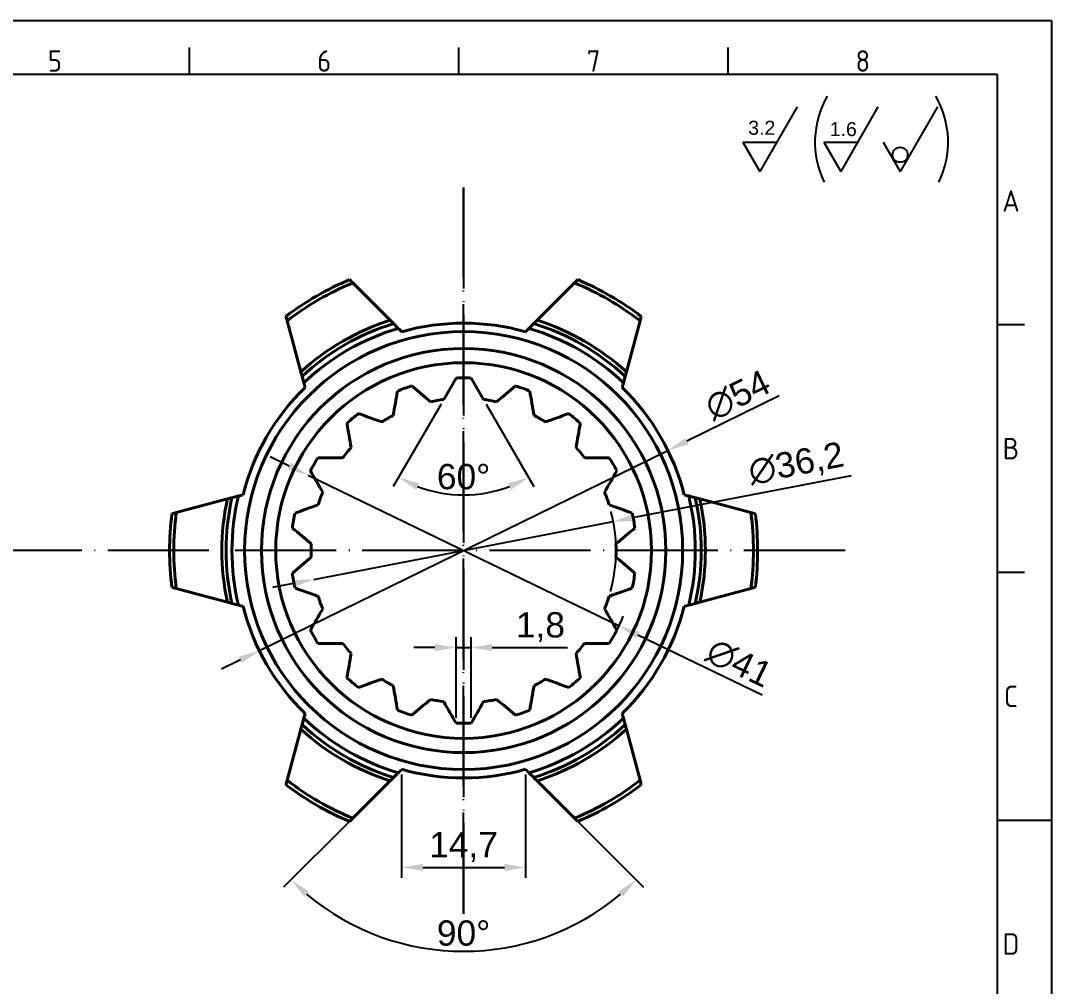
# Model space of a CAD drawing. Header units: millimetres. Extents: x 2521 to 2789, y 1164 to 1354.
# Drawn here: x 2666.8 to 2789.1, y 1239.5 to 1354.2 of the extents above; entities that cross this region are included whole.
import ezdxf
from ezdxf.enums import TextEntityAlignment as Align

# ---------------------------------------------------------------- set-up
doc = ezdxf.new("R2010")
doc.units = ezdxf.units.MM
doc.linetypes.add('ACAD_ISO04W100', pattern=[30, 24, -3, 0, -3])
doc.linetypes.add('ACAD_ISO05W100', pattern=[33, 24, -3, 0, -3, 0, -3])
for name, color, linetype, lineweight in [('AM_0', 7, 'Continuous', 40), ('AM_4', 1, 'ACAD_ISO04W100', 25), ('AM_5', 3, 'Continuous', 25), ('AM_BOR', 2, 'ACAD_ISO05W100', 35)]:
    doc.layers.add(name, color=color, linetype=linetype, lineweight=lineweight)
doc.styles.add('ACISOTS', font='isocp.shx', dxfattribs={"height": 1})
doc.styles.get("Standard").update_dxf_attribs({"font": 'arial.ttf'})
doc.dimstyles.new('ISO-25', dxfattribs={"dimtxt": 3, "dimasz": 2.5, "dimexe": 1.25, "dimexo": 0.625, "dimtad": 1, "dimtxsty": 'Standard', "dimcen": 2.5, "dimadec": 0, "dimazin": 0, "dimtfac": 1, "dimtmove": 0, "dimatfit": 3, "dimfxl": 1, "dimarcsym": 0})

# ---------------------------------------------------------------- blocks, each defined once
blk = doc.blocks.new('A3 ZTL')
for p, q in [((401.17, 280.82), (19.57, 280.82)), ((401.17, 9.78), (401.17, 280.82))]:
    blk.add_line(p, q)
at = {"layer": 'AM_BOR', "color": 135, "linetype": 'Continuous', "lineweight": 25}
for p, q in [((0, 290.61), (410.96, 290.61)), ((410.96, 290.61), (410.96, 0))]:
    blk.add_line(p, q, dxfattribs=at)
at = {"layer": 'AM_BOR', "color": 135, "lineweight": 25}
for p, q in [((254.4, 280.82), (254.4, 285.71)), ((303.33, 280.82), (303.33, 285.71)), ((352.25, 280.82), (352.25, 285.71)), ((406.07, 235.32), (401.17, 235.32)), ((406.07, 190.31), (401.17, 190.31)), ((401.17, 145.3), (410.96, 145.3))]:
    blk.add_line(p, q, dxfattribs=at)
at = {"layer": 'AM_BOR', "color": 135, "lineweight": 25, "style": 'ACISOTS'}
for s, p in [('5', (229.94, 283.27)), ('6', (278.86, 283.27)), ('7', (327.79, 283.27)), ('8', (376.71, 283.27)), ('A', (403.62, 257.83)), ('B', (403.62, 212.82)), ('C', (403.62, 167.81)), ('D', (403.62, 122.8))]:
    blk.add_text(s, height=3.91, dxfattribs=at).set_placement(p, align=Align.MIDDLE)
blk = doc.blocks.new('*D15')
at = {"layer": 'AM_5', "color": 0, "lineweight": -2, "transparency": 16777216}
for p, q in [((2718.43, 1271.38), (2718.43, 1280.97)), ((2720.23, 1271.38), (2720.23, 1280.97)), ((2715.93, 1279.72), (2713.43, 1279.72)), ((2718.43, 1279.72), (2720.23, 1279.72)), ((2722.73, 1279.72), (2731.67, 1279.72))]:
    blk.add_line(p, q, dxfattribs=at)
at = {"layer": 'AM_5', "color": 0, "transparency": 16777216}
for points in [[(2715.93, 1280.13), (2715.93, 1279.3), (2718.43, 1279.72)], [(2722.73, 1280.13), (2722.73, 1279.3), (2720.23, 1279.72)]]:
    blk.add_solid(points, dxfattribs=at)
at = {"layer": 'Defpoints', "color": 0, "transparency": 16777216}
for p in [(2720.23, 1279.72), (2718.43, 1270.76), (2720.23, 1270.76)]:
    blk.add_point(p, dxfattribs=at)
at = {"layer": 'AM_5', "color": 0, "transparency": 16777216, "insert": (2728.45, 1282.14), "char_height": 3, "attachment_point": 5}
blk.add_mtext('1,8', dxfattribs=at)
blk = doc.blocks.new('*D16')
at = {"layer": 'AM_5', "color": 0, "lineweight": -2, "transparency": 16777216}
for p, q in [((2711.98, 1264.63), (2711.98, 1252.36)), ((2726.68, 1264.63), (2726.68, 1252.36)), ((2714.48, 1253.61), (2724.18, 1253.61))]:
    blk.add_line(p, q, dxfattribs=at)
at = {"layer": 'AM_5', "color": 0, "transparency": 16777216}
for points in [[(2714.48, 1254.03), (2714.48, 1253.19), (2711.98, 1253.61)], [(2724.18, 1254.03), (2724.18, 1253.19), (2726.68, 1253.61)]]:
    blk.add_solid(points, dxfattribs=at)
at = {"layer": 'Defpoints', "color": 0, "transparency": 16777216}
for p in [(2711.98, 1265.26), (2726.68, 1265.26), (2726.68, 1253.61)]:
    blk.add_point(p, dxfattribs=at)
at = {"layer": 'AM_5', "color": 0, "transparency": 16777216, "insert": (2719.33, 1256.04), "char_height": 3, "attachment_point": 5}
blk.add_mtext('14,7', dxfattribs=at)
blk = doc.blocks.new('*D17')
at = {"layer": 'AM_5', "color": 0, "lineweight": -2, "transparency": 16777216}
for p, q in [((2705.74, 1259.01), (2697.97, 1251.25)), ((2732.93, 1259.01), (2740.7, 1251.25))]:
    blk.add_line(p, q, dxfattribs=at)
blk.add_arc((2719.33, 1272.61), 28.96, 229.9475, 310.0525, dxfattribs=at)
at = {"layer": 'AM_5', "color": 0, "transparency": 16777216}
for points in [[(2700.42, 1250.13), (2700.98, 1250.75), (2698.86, 1252.13)], [(2737.69, 1250.75), (2738.25, 1250.13), (2739.81, 1252.13)]]:
    blk.add_solid(points, dxfattribs=at)
at = {"layer": 'Defpoints', "color": 0, "transparency": 16777216}
for p in [(2710.62, 1263.89), (2728.05, 1263.89), (2706.18, 1259.45), (2732.49, 1259.45), (2711.84, 1244.63)]:
    blk.add_point(p, dxfattribs=at)
at = {"layer": 'AM_5', "color": 0, "transparency": 16777216, "insert": (2719.33, 1245.8), "char_height": 3, "attachment_point": 5}
blk.add_mtext('90°', dxfattribs=at)
blk = doc.blocks.new('*D18')
at = {"layer": 'AM_5', "color": 0, "lineweight": -2, "transparency": 16777216}
for p, q in [((2716.66, 1308.64), (2710.99, 1298.83)), ((2722.01, 1308.64), (2727.68, 1298.83))]:
    blk.add_line(p, q, dxfattribs=at)
blk.add_arc((2719.33, 1313.28), 15.43, 249.2905, 290.7095, dxfattribs=at)
at = {"layer": 'AM_5', "color": 0, "transparency": 16777216}
for points in [[(2713.7, 1298.46), (2714.05, 1299.22), (2711.62, 1299.91)], [(2724.61, 1299.22), (2724.97, 1298.46), (2727.05, 1299.91)]]:
    blk.add_solid(points, dxfattribs=at)
at = {"layer": 'Defpoints', "color": 0, "transparency": 16777216}
for p in [(2718.43, 1311.72), (2720.23, 1311.72), (2716.97, 1309.18), (2721.7, 1309.18), (2716.65, 1298.08)]:
    blk.add_point(p, dxfattribs=at)
at = {"layer": 'AM_5', "color": 0, "transparency": 16777216, "insert": (2719.33, 1300), "char_height": 3, "attachment_point": 5}
blk.add_mtext('60°', dxfattribs=at)
blk = doc.blocks.new('*D19')
at = {"layer": 'AM_5', "color": 0, "lineweight": -2, "transparency": 16777216}
for p, q in [((2756.8, 1309.6), (2745.82, 1304.22)), ((2695.09, 1279.36), (2743.58, 1303.12)), ((2692.84, 1278.26), (2690.6, 1277.16))]:
    blk.add_line(p, q, dxfattribs=at)
at = {"layer": 'AM_5', "color": 0, "transparency": 16777216}
for points in [[(2745.64, 1304.59), (2746.01, 1303.85), (2743.58, 1303.12)], [(2692.66, 1278.63), (2693.03, 1277.89), (2695.09, 1279.36)]]:
    blk.add_solid(points, dxfattribs=at)
at = {"layer": 'Defpoints', "color": 0, "transparency": 16777216}
for p in [(2743.58, 1303.12), (2695.09, 1279.36)]:
    blk.add_point(p, dxfattribs=at)
at = {"layer": 'AM_5', "color": 0, "transparency": 16777216, "insert": (2751.87, 1309.68), "char_height": 3, "attachment_point": 5, "rotation": 26.1038}
blk.add_mtext('∅54', dxfattribs=at)
blk = doc.blocks.new('*D20')
at = {"layer": 'AM_5', "color": 0, "lineweight": -2, "transparency": 16777216}
for p, q in [((2765.34, 1300.13), (2739.56, 1295.15)), ((2701.56, 1287.8), (2737.1, 1294.67)), ((2699.11, 1287.33), (2696.65, 1286.86))]:
    blk.add_line(p, q, dxfattribs=at)
blk.add_arc((2719.33, 1291.24), 18.1, 344.4746, 14.8979, dxfattribs=at)
at = {"layer": 'AM_5', "color": 0, "transparency": 16777216}
for points in [[(2739.48, 1295.56), (2739.64, 1294.74), (2737.1, 1294.67)], [(2699.03, 1287.74), (2699.19, 1286.92), (2701.56, 1287.8)]]:
    blk.add_solid(points, dxfattribs=at)
at = {"layer": 'Defpoints', "color": 0, "transparency": 16777216}
for p in [(2737.1, 1294.67), (2701.56, 1287.8)]:
    blk.add_point(p, dxfattribs=at)
at = {"layer": 'AM_5', "color": 0, "transparency": 16777216, "insert": (2758.84, 1301.4), "char_height": 3, "attachment_point": 5, "rotation": 10.941}
blk.add_mtext('∅36,2', dxfattribs=at)
blk = doc.blocks.new('*D21')
at = {"layer": 'AM_5', "color": 0, "lineweight": -2, "transparency": 16777216}
for p, q in [((2698.64, 1301.27), (2696.39, 1302.36)), ((2700.89, 1300.18), (2737.78, 1282.3)), ((2754.78, 1274.06), (2740.03, 1281.21))]:
    blk.add_line(p, q, dxfattribs=at)
blk.add_arc((2719.33, 1291.24), 20.5, 332.5162, 337.6302, dxfattribs=at)
at = {"layer": 'AM_5', "color": 0, "transparency": 16777216}
for points in [[(2698.82, 1301.65), (2698.46, 1300.9), (2700.89, 1300.18)], [(2740.21, 1281.58), (2739.85, 1280.83), (2737.78, 1282.3)]]:
    blk.add_solid(points, dxfattribs=at)
at = {"layer": 'Defpoints', "color": 0, "transparency": 16777216}
for p in [(2700.89, 1300.18), (2737.78, 1282.3)]:
    blk.add_point(p, dxfattribs=at)
at = {"layer": 'AM_5', "color": 0, "transparency": 16777216, "insert": (2752.05, 1277.87), "char_height": 3, "attachment_point": 5, "rotation": 334.1366}
blk.add_mtext('∅41', dxfattribs=at)

msp = doc.modelspace()

# ---------------------------------------------------------------- linework, layer by layer
at = {"layer": 'AM_0'}
for p, q in [((2706.179, 1323.025), (2710.619, 1318.585)), ((2728.049, 1318.585), (2732.489, 1323.025)), ((2700.01, 1312.459), (2698.385, 1318.525)), ((2711.018, 1318.186), (2711.58, 1317.624)), ((2727.088, 1317.624), (2727.65, 1318.186)), ((2740.283, 1318.525), (2738.658, 1312.459)), ((2700.361, 1311.147), (2700.156, 1311.914)), ((2716.97, 1309.185), (2718.434, 1311.72)), ((2720.234, 1311.72), (2721.698, 1309.185)), ((2738.512, 1311.914), (2738.306, 1311.147)), ((2685.23, 1295.74), (2691.295, 1297.365)), ((2691.84, 1297.511), (2692.608, 1297.717)), ((2746.06, 1297.717), (2746.828, 1297.511)), ((2747.373, 1297.365), (2753.438, 1295.74)), ((2691.295, 1285.114), (2685.23, 1286.74)), ((2753.438, 1286.74), (2747.373, 1285.114)), ((2692.608, 1284.763), (2691.84, 1284.968)), ((2746.828, 1284.968), (2746.06, 1284.763)), ((2700.156, 1270.565), (2700.361, 1271.332)), ((2738.306, 1271.332), (2738.512, 1270.565)), ((2698.385, 1263.954), (2700.01, 1270.02)), ((2738.658, 1270.02), (2740.283, 1263.954)), ((2710.619, 1263.895), (2706.179, 1259.454)), ((2711.58, 1264.855), (2711.018, 1264.294)), ((2727.65, 1264.294), (2727.088, 1264.855)), ((2732.489, 1259.454), (2728.049, 1263.895))]:
    msp.add_line(p, q, dxfattribs=at)
for radius in [26, 24, 22.3]:
    msp.add_circle((2719.334, 1291.24), radius, dxfattribs=at)
for radius, start, end in [(34.9, 112.82307, 127.17693), (34.4, 112.48319, 127.51681), (34.4, 52.48319, 67.51681), (34.9, 52.82307, 67.17693), (28.7, 107.67666, 132.32334), (28.2, 107.15054, 132.84946), (27, 74.20346, 105.79654), (28.2, 47.15054, 72.84946), (28.7, 47.67666, 72.32334), (27.5, 106.3772, 133.6228), (27.5, 46.3772, 73.6228), (20.5, 87.48377, 92.51623), (27, 134.20346, 165.79654), (20.5, 107.48377, 112.51623), (20.5, 67.48377, 72.51623), (27, 14.20346, 45.79654), (18.1, 97.50382, 102.49618), (18.1, 77.50382, 82.49618), (20.5, 127.48377, 132.51623), (18.1, 117.50382, 122.49618), (18.1, 57.50382, 62.49618), (20.5, 47.48377, 52.51623), (18.1, 137.50382, 142.49618), (18.1, 37.50382, 42.49618), (20.5, 147.48377, 152.51623), (20.5, 27.48377, 32.51623), (18.1, 157.50382, 162.49618), (18.1, 17.50382, 22.49618), (28.7, 167.67666, 192.32334), (28.2, 167.15054, 192.84946), (27.5, 166.3772, 193.6228), (27.5, 346.3772, 13.6228), (28.2, 347.15054, 12.84946), (28.7, 347.67666, 12.32334), (34.4, 172.48319, 187.51681), (20.5, 167.48377, 172.51623), (20.5, 7.48377, 12.51623), (34.4, 352.48319, 7.51681), (34.9, 172.82307, 187.17693), (34.9, 352.82307, 7.17693), (18.1, 177.50382, 182.49618), (18.1, 357.50382, 2.49618), (20.5, 187.48377, 192.51623), (20.5, 347.48377, 352.51623), (18.1, 197.50382, 202.49618), (18.1, 337.50382, 342.49618), (27, 194.20346, 225.79654), (27, 314.20346, 345.79654), (20.5, 207.48377, 212.51623), (20.5, 327.48377, 332.51623), (18.1, 217.50382, 222.49618), (18.1, 317.50382, 322.49618), (20.5, 227.48377, 232.51623), (20.5, 307.48377, 312.51623), (18.1, 237.50382, 242.49618), (18.1, 297.50382, 302.49618), (18.1, 257.50382, 262.49618), (18.1, 277.50382, 282.49618), (27.5, 226.3772, 253.6228), (20.5, 247.48377, 252.51623), (20.5, 287.48377, 292.51623), (27.5, 286.3772, 313.6228), (28.7, 227.67666, 252.32334), (28.2, 227.15054, 252.84946), (20.5, 267.48377, 272.51623), (28.2, 287.15054, 312.84946), (28.7, 287.67666, 312.32334), (27, 254.20346, 285.79654), (34.4, 232.48319, 247.51681), (34.4, 292.48319, 307.51681), (34.9, 232.82307, 247.17693), (34.9, 292.82307, 307.17693)]:
    msp.add_arc((2719.334, 1291.24), radius, start, end, dxfattribs=at)
for points in [[(2705.797, 1323.407), (2705.924, 1323.28), (2706.051, 1323.152), (2706.179, 1323.025)], [(2732.489, 1323.025), (2732.616, 1323.152), (2732.744, 1323.28), (2732.871, 1323.407)], [(2698.385, 1318.525), (2698.338, 1318.699), (2698.291, 1318.873), (2698.245, 1319.047)], [(2740.423, 1319.047), (2740.377, 1318.873), (2740.33, 1318.699), (2740.283, 1318.525)], [(2711.984, 1317.22), (2711.851, 1317.353), (2711.717, 1317.487), (2711.58, 1317.624)], [(2727.088, 1317.624), (2726.952, 1317.488), (2726.815, 1317.351), (2726.684, 1317.22)], [(2700.361, 1311.147), (2700.412, 1310.959), (2700.461, 1310.775), (2700.509, 1310.595)], [(2713.175, 1310.793), (2713.919, 1310.169), (2714.666, 1309.542), (2715.418, 1308.911)], [(2725.493, 1310.793), (2724.749, 1310.169), (2724.002, 1309.542), (2723.25, 1308.911)], [(2738.159, 1310.595), (2738.207, 1310.776), (2738.256, 1310.96), (2738.306, 1311.147)], [(2711.484, 1310.177), (2711.315, 1309.221), (2711.146, 1308.261), (2710.975, 1307.294)], [(2727.184, 1310.177), (2727.353, 1309.221), (2727.522, 1308.261), (2727.693, 1307.294)], [(2706.859, 1307.507), (2707.771, 1307.175), (2708.687, 1306.841), (2709.61, 1306.506)], [(2731.809, 1307.507), (2730.897, 1307.175), (2729.98, 1306.841), (2729.058, 1306.506)], [(2705.48, 1306.35), (2705.649, 1305.394), (2705.818, 1304.434), (2705.988, 1303.467)], [(2733.188, 1306.35), (2733.019, 1305.394), (2732.85, 1304.434), (2732.679, 1303.467)], [(2702.048, 1302.259), (2703.018, 1302.259), (2703.994, 1302.259), (2704.975, 1302.259)], [(2736.62, 1302.259), (2735.65, 1302.259), (2734.674, 1302.259), (2733.693, 1302.259)], [(2701.148, 1300.7), (2701.633, 1299.86), (2702.12, 1299.015), (2702.611, 1298.165)], [(2737.52, 1300.7), (2737.035, 1299.86), (2736.547, 1299.015), (2736.057, 1298.165)], [(2693.159, 1297.865), (2692.978, 1297.816), (2692.794, 1297.767), (2692.608, 1297.717)], [(2746.06, 1297.717), (2745.874, 1297.766), (2745.688, 1297.816), (2745.509, 1297.865)], [(2684.707, 1295.6), (2684.881, 1295.646), (2685.055, 1295.693), (2685.23, 1295.74)], [(2699.321, 1295.682), (2700.233, 1296.014), (2701.15, 1296.348), (2702.072, 1296.684)], [(2739.347, 1295.682), (2738.435, 1296.014), (2737.518, 1296.348), (2736.596, 1296.684)], [(2753.438, 1295.74), (2753.612, 1295.693), (2753.787, 1295.646), (2753.961, 1295.6)], [(2699.009, 1293.91), (2699.752, 1293.286), (2700.499, 1292.659), (2701.251, 1292.028)], [(2739.659, 1293.91), (2738.916, 1293.286), (2738.169, 1292.659), (2737.417, 1292.028)], [(2699.009, 1288.57), (2699.752, 1289.194), (2700.499, 1289.82), (2701.251, 1290.451)], [(2739.659, 1288.57), (2738.916, 1289.194), (2738.169, 1289.82), (2737.417, 1290.451)], [(2685.23, 1286.74), (2685.055, 1286.786), (2684.881, 1286.833), (2684.707, 1286.879)], [(2699.321, 1286.797), (2700.233, 1286.465), (2701.15, 1286.131), (2702.072, 1285.796)], [(2739.347, 1286.797), (2738.435, 1286.465), (2737.518, 1286.131), (2736.596, 1285.796)], [(2753.961, 1286.879), (2753.787, 1286.833), (2753.612, 1286.786), (2753.438, 1286.74)], [(2692.608, 1284.763), (2692.794, 1284.713), (2692.98, 1284.663), (2693.159, 1284.615)], [(2745.509, 1284.615), (2745.69, 1284.663), (2745.874, 1284.713), (2746.06, 1284.763)], [(2701.148, 1281.779), (2701.633, 1282.62), (2702.12, 1283.464), (2702.611, 1284.314)], [(2737.52, 1281.779), (2737.035, 1282.62), (2736.547, 1283.464), (2736.057, 1284.314)], [(2702.048, 1280.22), (2703.018, 1280.22), (2703.994, 1280.22), (2704.975, 1280.22)], [(2736.62, 1280.22), (2735.65, 1280.22), (2734.674, 1280.22), (2733.693, 1280.22)], [(2705.48, 1276.129), (2705.649, 1277.085), (2705.818, 1278.046), (2705.988, 1279.012)], [(2733.188, 1276.129), (2733.019, 1277.085), (2732.85, 1278.046), (2732.679, 1279.012)], [(2706.859, 1274.972), (2707.771, 1275.304), (2708.687, 1275.638), (2709.61, 1275.974)], [(2711.484, 1272.302), (2711.315, 1273.258), (2711.146, 1274.219), (2710.975, 1275.185)], [(2727.184, 1272.302), (2727.353, 1273.258), (2727.522, 1274.219), (2727.693, 1275.185)], [(2731.809, 1274.972), (2730.897, 1275.304), (2729.98, 1275.638), (2729.058, 1275.974)], [(2713.175, 1271.687), (2713.919, 1272.311), (2714.666, 1272.937), (2715.418, 1273.568)], [(2718.434, 1270.759), (2717.949, 1271.6), (2717.461, 1272.445), (2716.97, 1273.295)], [(2720.234, 1270.759), (2720.719, 1271.6), (2721.207, 1272.445), (2721.698, 1273.295)], [(2725.493, 1271.687), (2724.749, 1272.311), (2724.002, 1272.937), (2723.25, 1273.568)], [(2700.509, 1271.884), (2700.461, 1271.703), (2700.412, 1271.519), (2700.361, 1271.332)], [(2738.306, 1271.332), (2738.256, 1271.52), (2738.207, 1271.705), (2738.159, 1271.884)], [(2711.58, 1264.855), (2711.716, 1264.991), (2711.853, 1265.128), (2711.984, 1265.259)], [(2726.684, 1265.259), (2726.817, 1265.127), (2726.951, 1264.992), (2727.088, 1264.855)], [(2698.245, 1263.432), (2698.291, 1263.606), (2698.338, 1263.78), (2698.385, 1263.954)], [(2740.283, 1263.954), (2740.33, 1263.78), (2740.377, 1263.606), (2740.423, 1263.432)], [(2706.179, 1259.454), (2706.051, 1259.327), (2705.924, 1259.199), (2705.797, 1259.072)], [(2732.871, 1259.072), (2732.744, 1259.199), (2732.616, 1259.327), (2732.489, 1259.454)]]:
    msp.add_open_spline(points, degree=3, dxfattribs=at)
for points in [[(2710.619, 1318.585), (2710.619, 1318.585), (2710.669, 1318.535), (2710.82, 1318.384), (2710.919, 1318.285), (2711.018, 1318.186)], [(2727.65, 1318.186), (2727.749, 1318.285), (2727.847, 1318.383), (2727.999, 1318.535), (2728.049, 1318.585), (2728.049, 1318.585)], [(2700.156, 1311.914), (2700.12, 1312.05), (2700.084, 1312.184), (2700.028, 1312.392), (2700.01, 1312.459), (2700.01, 1312.459)], [(2738.658, 1312.459), (2738.658, 1312.459), (2738.64, 1312.391), (2738.584, 1312.185), (2738.548, 1312.05), (2738.512, 1311.914)], [(2691.295, 1297.365), (2691.295, 1297.365), (2691.363, 1297.383), (2691.57, 1297.439), (2691.705, 1297.475), (2691.84, 1297.511)], [(2746.828, 1297.511), (2746.963, 1297.475), (2747.097, 1297.439), (2747.305, 1297.383), (2747.373, 1297.365), (2747.373, 1297.365)], [(2691.84, 1284.968), (2691.705, 1285.005), (2691.571, 1285.04), (2691.363, 1285.096), (2691.295, 1285.114), (2691.295, 1285.114)], [(2747.373, 1285.114), (2747.373, 1285.114), (2747.305, 1285.096), (2747.098, 1285.041), (2746.963, 1285.004), (2746.828, 1284.968)], [(2700.01, 1270.02), (2700.01, 1270.02), (2700.028, 1270.088), (2700.083, 1270.295), (2700.12, 1270.43), (2700.156, 1270.565)], [(2738.512, 1270.565), (2738.548, 1270.429), (2738.584, 1270.296), (2738.64, 1270.088), (2738.658, 1270.02), (2738.658, 1270.02)], [(2711.018, 1264.294), (2710.919, 1264.194), (2710.821, 1264.096), (2710.669, 1263.944), (2710.619, 1263.895), (2710.619, 1263.895)], [(2728.049, 1263.895), (2728.049, 1263.895), (2727.999, 1263.944), (2727.848, 1264.096), (2727.749, 1264.195), (2727.65, 1264.294)]]:
    msp.add_open_spline(points, degree=3, knots=[0, 0, 0, 0, 0.5, 0.5, 1, 1, 1, 1], dxfattribs=at)
at = {"layer": 'AM_4', "ltscale": 0.5}
for p, q in [((2719.334, 1248.114), (2719.334, 1334.365)), ((2719.334, 1334.365), (2719.334, 1248.114)), ((2764.61, 1291.24), (2580.511, 1291.24))]:
    msp.add_line(p, q, dxfattribs=at)
at = {"layer": 'AM_5'}
for p, q in [((2758.932, 1343.921), (2754.506, 1336.254)), ((2768.518, 1343.921), (2764.091, 1336.254)), ((2775.566, 1343.921), (2771.14, 1336.254)), ((2752.494, 1339.739), (2756.517, 1339.739)), ((2752.494, 1339.739), (2754.506, 1336.254)), ((2762.079, 1339.739), (2766.103, 1339.739)), ((2762.079, 1339.739), (2764.091, 1336.254)), ((2769.128, 1339.739), (2771.14, 1336.254))]:
    msp.add_line(p, q, dxfattribs=at)
msp.add_circle((2771.147, 1338.229), 0.892, dxfattribs=at)
for centre, start, end in [((2771.867, 1339.731), 149.81687, 205.95777), ((2766.01, 1339.731), 334.04223, 30.18313)]:
    msp.add_arc(centre, 10.835, start, end, dxfattribs=at)

# ---------------------------------------------------------------- block references
at = {"linetype": 'ByBlock', "lineweight": 0, "xscale": 0.6534000000000001, "yscale": 0.6534000000000001, "zscale": 0.6534000000000001}
msp.add_blockref('A3 ZTL', (2520.579, 1164.283), dxfattribs=at)

# ---------------------------------------------------------------- texts
at = {"layer": 'AM_5', "char_height": 1.656, "attachment_point": 1}
for s, insert in [('3.2', (2753.115, 1342.269)), ('1.6', (2762.788, 1342.109))]:
    msp.add_mtext_dynamic_manual_height_columns(s, width=18.23779, gutter_width=12.5, heights=[0], dxfattribs=dict(at, insert=insert))

# ---------------------------------------------------------------- dimensions: what is measured, and where the dimension line sits
at = {"layer": 'AM_5'}
for p1, p2, picture, middle in [((2695.088, 1279.36), (2743.58, 1303.12), '*D19', (2752.853, 1307.663)), ((2701.563, 1287.804), (2737.105, 1294.675), '*D20', (2759.309, 1298.967)), ((2700.887, 1300.182), (2737.781, 1282.297), '*D21', (2751.072, 1275.854))]:
    dim = msp.add_diameter_dim_2p(p1=p1, p2=p2, dimstyle='ISO-25', dxfattribs=at)
    dim.commit()
    dim.dimension.update_dxf_attribs({"geometry": picture, "text_midpoint": middle, "dimtype": 163})
for base, line1, line2, picture, middle in [((2716.654, 1298.079), ((2720.234, 1311.72), (2721.698, 1309.185)), ((2716.97, 1309.185), (2718.434, 1311.72)), '*D18', (2719.334, 1300.001)), ((2711.838, 1244.635), ((2732.489, 1259.454), (2728.049, 1263.895)), ((2710.619, 1263.895), (2706.179, 1259.454)), '*D17', (2719.334, 1245.805))]:
    dim = msp.add_angular_dim_2l(base=base, line1=line1, line2=line2, dimstyle='ISO-25', dxfattribs=at)
    dim.commit()
    dim.dimension.update_dxf_attribs({"geometry": picture, "text_midpoint": middle})
for base, p1, p2, picture, middle in [((2720.234, 1279.716), (2718.434, 1270.759), (2720.234, 1270.759), '*D15', (2728.452, 1282.144)), ((2726.684, 1253.611), (2711.984, 1265.259), (2726.684, 1265.259), '*D16', (2719.334, 1256.039))]:
    dim = msp.add_linear_dim(base=base, p1=p1, p2=p2, dimstyle='ISO-25', dxfattribs=at)
    dim.commit()
    dim.dimension.update_dxf_attribs({"geometry": picture, "text_midpoint": middle})

doc.saveas('drawing.dxf')
